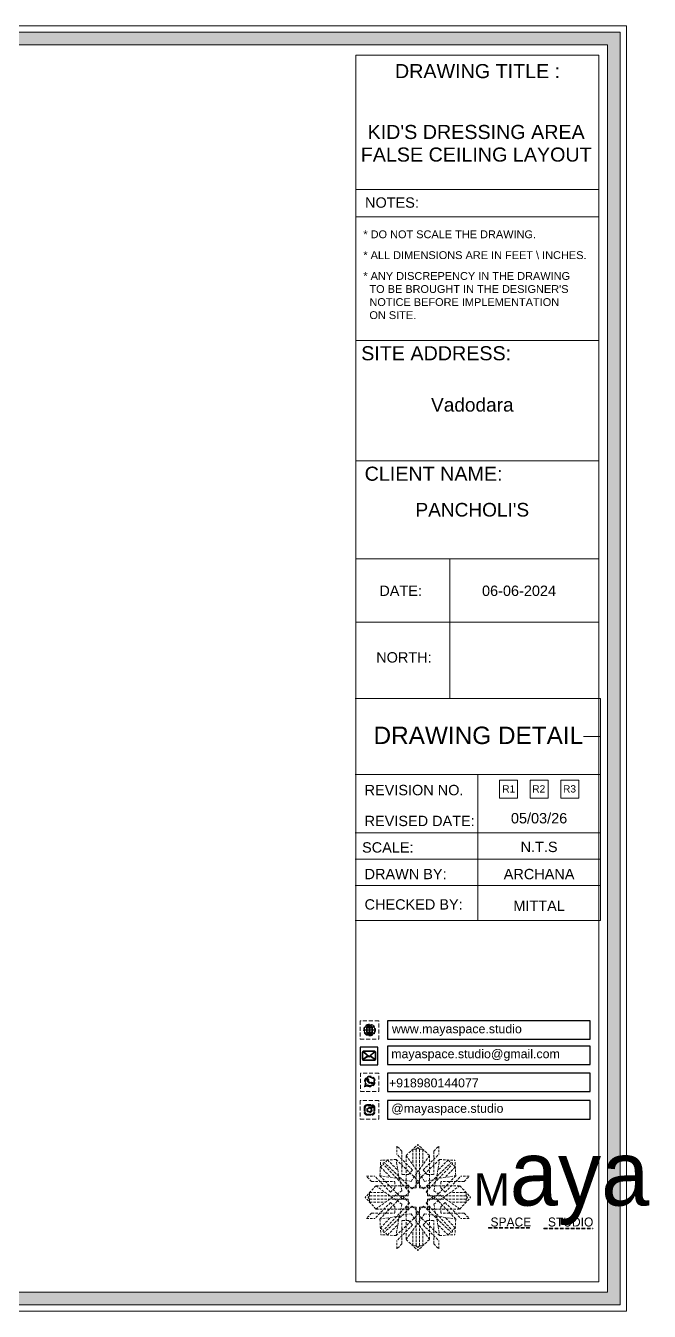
# Model space of a CAD drawing. Header units: millimetres. Extents: x 56222 to 3066687, y -650199 to -121287.
# Drawn here: x 136974.6 to 137048, y -183216.9 to -183065.6 of the extents above; entities that cross this region are included whole.
import ezdxf
from ezdxf.enums import TextEntityAlignment as Align

# ---------------------------------------------------------------- set-up
doc = ezdxf.new("R2010")
doc.units = ezdxf.units.MM
doc.header["$MEASUREMENT"] = 0
doc.linetypes.add('DASHEDX2', pattern=[1.5, 1, -0.5])
doc.layers.add('Dimension', color=10, linetype='DASHEDX2', lineweight=20)
doc.layers.add('NAME PLATE', color=7, linetype='Continuous', lineweight=25)
doc.styles.add('Arial', font='arial.ttf')
doc.styles.get("Standard").update_dxf_attribs({"font": 'arial.ttf', "height": 6})

# ---------------------------------------------------------------- blocks, each defined once
blk = doc.blocks.new('FSFSF')
at = {"color": 42, "lineweight": 5, "true_color": 0xe0ac11}
for p, q in [((28600.03, 143.51), (28600.03, 140.16)), ((28602.15, 141.41), (28600.03, 143.51)), ((28602.15, 141.41), (28602.15, 131.95)), ((28603.86, 139.69), (28608.58, 144.08)), ((28607.9, 142.22), (28606.58, 142.22)), ((28606.58, 142.22), (28606.58, 135.84)), ((28607.9, 142.22), (28608.58, 142.85)), ((28607.9, 142.22), (28607.9, 126.58)), ((28613.31, 139.69), (28608.58, 144.08)), ((28609.27, 142.22), (28608.59, 142.85)), ((28609.27, 142.22), (28609.27, 126.58)), ((28609.27, 142.22), (28610.59, 142.22)), ((28610.59, 142.22), (28610.59, 135.84)), ((28615.02, 141.41), (28617.14, 143.51)), ((28615.02, 141.41), (28615.02, 131.95)), ((28617.14, 143.51), (28617.14, 140.16)), ((28593.19, 131.45), (28593.54, 137.71)), ((28593.39, 135), (28594.56, 136.12)), ((28599.8, 138.06), (28593.54, 137.71)), ((28595.12, 136.69), (28594.53, 136.69)), ((28594.56, 136.12), (28594.56, 136.71)), ((28605.17, 124.98), (28594.56, 136.12)), ((28596.24, 137.86), (28595.12, 136.69)), ((28606.27, 126.08), (28595.12, 136.69)), ((28596.24, 137.86), (28600.47, 133.65)), ((28601.03, 130), (28599.8, 138.06)), ((28599.8, 138.05), (28608.58, 129.56)), ((28606.47, 133.76), (28600.03, 140.16)), ((28603.86, 126.58), (28603.86, 139.69)), ((28603.86, 139.69), (28608.58, 133.02)), ((28613.31, 139.69), (28608.59, 133.02)), ((28617.37, 138.05), (28608.59, 129.56)), ((28610.7, 133.76), (28617.14, 140.16)), ((28610.9, 126.08), (28622.05, 136.69)), ((28612.02, 124.98), (28622.62, 136.12)), ((28613.31, 126.58), (28613.31, 139.69)), ((28616.14, 130), (28617.37, 138.06)), ((28620.93, 137.86), (28616.7, 133.65)), ((28617.37, 138.06), (28623.63, 137.71)), ((28620.93, 137.86), (28622.05, 136.69)), ((28622.05, 136.69), (28622.64, 136.69)), ((28622.62, 136.12), (28622.62, 136.71)), ((28623.8, 135), (28622.62, 136.12)), ((28624, 131.45), (28623.65, 137.71)), ((28587.73, 131.22), (28591.08, 131.22)), ((28589.84, 129.1), (28587.73, 131.22)), ((28597.49, 124.78), (28591.08, 131.22)), ((28593.19, 131.45), (28601.69, 122.67)), ((28601.25, 130.22), (28593.19, 131.45)), ((28593.39, 135), (28597.6, 130.78)), ((28604.75, 131.95), (28602.15, 131.95)), ((28606.47, 133.76), (28604.75, 131.95)), ((28605.86, 129.18), (28608.58, 133.02)), ((28611.31, 129.18), (28608.59, 133.02)), ((28610.7, 133.76), (28612.42, 131.95)), ((28612.42, 131.95), (28615.02, 131.95)), ((28623.99, 131.45), (28615.5, 122.67)), ((28615.94, 130.22), (28624, 131.45)), ((28623.8, 135), (28619.59, 130.78)), ((28619.7, 124.78), (28626.1, 131.22)), ((28629.45, 131.22), (28626.1, 131.22)), ((28627.34, 129.1), (28629.45, 131.22)), ((28591.56, 127.39), (28587.17, 122.66)), ((28589.84, 129.1), (28599.29, 129.1)), ((28604.66, 127.39), (28591.56, 127.39)), ((28591.56, 127.39), (28598.23, 122.67)), ((28597.49, 124.78), (28599.29, 126.5)), ((28602.07, 125.39), (28598.23, 122.67)), ((28599.29, 126.5), (28599.29, 129.1)), ((28605.86, 129.18), (28601.03, 130)), ((28602.07, 125.39), (28601.25, 130.22)), ((28603.68, 126.54), (28603.68, 127.39)), ((28604.66, 126.54), (28603.68, 126.54)), ((28604.71, 127.57), (28603.86, 127.57)), ((28607.9, 126.58), (28603.86, 126.58)), ((28604.66, 123.35), (28604.66, 127.39)), ((28604.7, 126.58), (28604.71, 127.57)), ((28606.27, 126.08), (28608.58, 128.27)), ((28607.9, 128.92), (28608.58, 129.56)), ((28607.9, 128.92), (28608.58, 128.27)), ((28609.27, 128.92), (28608.59, 129.56)), ((28609.27, 128.92), (28608.59, 128.27)), ((28610.9, 126.08), (28608.59, 128.27)), ((28609.27, 126.58), (28613.31, 126.58)), ((28611.31, 129.18), (28616.14, 130)), ((28612.46, 126.58), (28612.46, 127.57)), ((28612.46, 127.57), (28613.31, 127.57)), ((28612.52, 123.35), (28612.52, 127.39)), ((28612.52, 127.39), (28625.63, 127.39)), ((28612.52, 126.54), (28613.51, 126.54)), ((28613.51, 126.54), (28613.51, 127.39)), ((28615.12, 125.39), (28615.94, 130.22)), ((28615.12, 125.39), (28618.96, 122.67)), ((28627.34, 129.1), (28617.89, 129.1)), ((28617.89, 126.5), (28617.89, 129.1)), ((28619.7, 124.78), (28617.89, 126.5)), ((28625.63, 127.39), (28618.96, 122.67)), ((28625.63, 127.39), (28630.02, 122.66)), ((28591.56, 117.94), (28587.17, 122.66)), ((28589.03, 123.35), (28588.4, 122.67)), ((28589.03, 121.98), (28588.4, 122.65)), ((28589.03, 123.35), (28589.03, 124.67)), ((28589.03, 124.67), (28595.4, 124.67)), ((28589.03, 123.35), (28604.66, 123.35)), ((28589.03, 121.98), (28604.66, 121.98)), ((28589.03, 121.98), (28589.03, 120.66)), ((28589.03, 120.66), (28595.4, 120.66)), ((28597.49, 120.54), (28591.08, 114.11)), ((28591.56, 117.94), (28598.23, 122.65)), ((28593.19, 113.88), (28601.69, 122.65)), ((28605.17, 120.35), (28594.56, 109.2)), ((28597.49, 120.54), (28599.29, 118.83)), ((28602.07, 119.94), (28598.23, 122.65)), ((28602.33, 123.35), (28601.69, 122.67)), ((28602.33, 121.98), (28601.69, 122.65)), ((28602.33, 123.35), (28602.97, 122.67)), ((28602.33, 121.98), (28602.97, 122.65)), ((28605.17, 124.98), (28602.97, 122.67)), ((28605.17, 120.35), (28602.97, 122.65)), ((28604.66, 121.98), (28604.66, 117.94)), ((28612.02, 124.98), (28614.21, 122.67)), ((28612.02, 120.35), (28614.21, 122.65)), ((28612.02, 120.35), (28622.62, 109.2)), ((28628.16, 123.35), (28612.52, 123.35)), ((28612.52, 121.98), (28612.52, 117.94)), ((28628.16, 121.98), (28612.52, 121.98)), ((28614.85, 123.35), (28614.21, 122.67)), ((28614.85, 121.98), (28614.21, 122.65)), ((28614.85, 123.35), (28615.5, 122.67)), ((28614.85, 121.98), (28615.5, 122.65)), ((28615.12, 119.94), (28618.96, 122.65)), ((28623.99, 113.88), (28615.5, 122.65)), ((28619.7, 120.54), (28617.89, 118.83)), ((28625.63, 117.94), (28618.96, 122.65)), ((28619.7, 120.54), (28626.1, 114.11)), ((28628.16, 124.67), (28621.78, 124.67)), ((28628.16, 120.66), (28621.78, 120.66)), ((28625.63, 117.94), (28630.02, 122.66)), ((28628.16, 123.35), (28628.16, 124.67)), ((28628.16, 123.35), (28628.78, 122.67)), ((28628.16, 121.98), (28628.78, 122.65)), ((28628.16, 121.98), (28628.16, 120.66)), ((28589.84, 116.23), (28587.73, 114.11)), ((28589.84, 116.23), (28599.29, 116.23)), ((28604.66, 117.94), (28591.56, 117.94)), ((28601.25, 115.1), (28593.19, 113.87)), ((28606.27, 119.15), (28595.12, 108.54)), ((28599.29, 118.83), (28599.29, 116.23)), ((28599.8, 107.17), (28608.58, 115.67)), ((28601.03, 115.23), (28599.8, 107.17)), ((28605.86, 116.05), (28601.03, 115.23)), ((28602.07, 119.94), (28601.25, 115.1)), ((28604.66, 118.78), (28603.68, 118.78)), ((28603.68, 118.78), (28603.68, 117.94)), ((28607.9, 118.65), (28603.86, 118.65)), ((28603.86, 118.65), (28603.86, 105.54)), ((28604.71, 117.66), (28603.86, 117.66)), ((28604.7, 118.65), (28604.71, 117.66)), ((28605.86, 116.05), (28608.58, 112.21)), ((28606.27, 119.15), (28608.58, 116.96)), ((28607.9, 103.01), (28607.9, 118.65)), ((28607.9, 116.31), (28608.58, 116.96)), ((28607.9, 116.31), (28608.58, 115.67)), ((28610.9, 119.15), (28608.59, 116.96)), ((28609.27, 116.31), (28608.59, 116.96)), ((28609.27, 116.31), (28608.59, 115.67)), ((28611.31, 116.05), (28608.59, 112.21)), ((28617.37, 107.17), (28608.59, 115.67)), ((28609.27, 118.65), (28613.31, 118.65)), ((28609.27, 103.01), (28609.27, 118.65)), ((28610.9, 119.15), (28622.05, 108.54)), ((28611.31, 116.05), (28616.14, 115.23)), ((28612.46, 118.65), (28612.46, 117.66)), ((28612.46, 117.66), (28613.31, 117.66)), ((28612.52, 118.78), (28613.51, 118.78)), ((28612.52, 117.94), (28625.63, 117.94)), ((28613.31, 118.65), (28613.31, 105.54)), ((28613.51, 118.78), (28613.51, 117.94)), ((28615.12, 119.94), (28615.94, 115.1)), ((28615.94, 115.1), (28624, 113.87)), ((28616.14, 115.23), (28617.37, 107.17)), ((28617.89, 118.83), (28617.89, 116.23)), ((28627.34, 116.23), (28617.89, 116.23)), ((28627.34, 116.23), (28629.45, 114.11)), ((28587.73, 114.11), (28591.08, 114.11)), ((28593.19, 113.87), (28593.54, 107.62)), ((28593.39, 110.32), (28597.6, 114.55)), ((28593.39, 110.32), (28594.56, 109.2)), ((28596.24, 107.37), (28600.47, 111.58)), ((28606.47, 111.47), (28600.03, 105.07)), ((28602.15, 103.82), (28602.15, 113.27)), ((28604.75, 113.27), (28602.15, 113.27)), ((28603.86, 105.54), (28608.58, 112.21)), ((28606.47, 111.47), (28604.75, 113.27)), ((28613.31, 105.54), (28608.59, 112.21)), ((28610.7, 111.47), (28612.42, 113.27)), ((28610.7, 111.47), (28617.14, 105.07)), ((28612.42, 113.27), (28615.02, 113.27)), ((28615.02, 103.82), (28615.02, 113.27)), ((28620.93, 107.37), (28616.7, 111.58)), ((28623.8, 110.32), (28619.59, 114.55)), ((28623.8, 110.32), (28622.62, 109.2)), ((28624, 113.87), (28623.65, 107.62)), ((28629.45, 114.11), (28626.1, 114.11)), ((28599.8, 107.17), (28593.54, 107.52)), ((28595.12, 108.54), (28594.53, 108.54)), ((28594.56, 109.2), (28594.56, 108.61)), ((28596.24, 107.37), (28595.12, 108.54)), ((28600.03, 101.71), (28600.03, 105.07)), ((28603.86, 105.54), (28608.58, 101.15)), ((28606.58, 103.01), (28606.58, 109.38)), ((28613.31, 105.54), (28608.58, 101.15)), ((28610.59, 103.01), (28610.59, 109.38)), ((28617.14, 101.71), (28617.14, 105.07)), ((28617.37, 107.17), (28623.63, 107.52)), ((28620.93, 107.37), (28622.05, 108.54)), ((28622.05, 108.54), (28622.64, 108.54)), ((28622.62, 109.2), (28622.62, 108.61)), ((28602.15, 103.82), (28600.03, 101.71)), ((28607.9, 103.01), (28606.58, 103.01)), ((28607.9, 103.01), (28608.58, 102.38)), ((28609.27, 103.01), (28608.59, 102.38)), ((28609.27, 103.01), (28610.59, 103.01)), ((28615.02, 103.82), (28617.14, 101.71))]:
    blk.add_line(p, q, dxfattribs=at)
blk = doc.blocks.new('hgwg')
at = {"layer": 'Dimension', "true_color": 0xd39e00}
h = blk.add_hatch(color=42, dxfattribs=at)
h.dxf.hatch_style = 1
h.paths.add_polyline_path([(27505.71, 45.05), (27494.27, 45.05), (27494.27, 44.9), (27505.71, 44.9)])
h = blk.add_hatch(color=42, dxfattribs=at)
h.dxf.hatch_style = 1
h.paths.add_polyline_path([(27523.3, 44.9), (27509.68, 44.9), (27509.68, 44.75), (27523.3, 44.75)])
at = {"layer": 'Dimension', "color": 42, "true_color": 0xd39e00}
for p, q in [((27494.27, 45.05), (27505.71, 45.05)), ((27494.27, 44.9), (27494.27, 45.05)), ((27494.27, 44.9), (27505.71, 44.9)), ((27505.71, 45.05), (27505.71, 44.9)), ((27509.68, 44.9), (27523.3, 44.9)), ((27509.68, 44.9), (27509.68, 44.75)), ((27509.68, 44.75), (27523.3, 44.75)), ((27523.3, 44.75), (27523.3, 44.9))]:
    blk.add_line(p, q, dxfattribs=at)
at = {"layer": 'Dimension', "color": 42, "true_color": 0xd39e00, "attachment_point": 1}
for s, width, insert, char_height in [('{\\fCinzel|b0|i0|c0|p2;\\H1.5x;M\\fAmsterdam One|b0|i0|c0|p2;\\H2x;aya}', 85.3277, (27490.17, 69.17), 6), ('{\\fCinzel|b0|i0|c0|p0;SPACE     STUDIO}', 66.129, (27494.83, 47.86), 2.5)]:
    blk.add_mtext_dynamic_manual_height_columns(s, width=width, gutter_width=30, heights=[0], dxfattribs=dict(at, insert=insert, char_height=char_height))
blk = doc.blocks.new('QEGW4TG')
at = {"layer": 'Dimension', "true_color": 0x000000}
h = blk.add_hatch(color=18, dxfattribs=at)
h.dxf.hatch_style = 1
h.paths.add_polyline_path([(2.69, 1.93, 0.170513), (2.95, 1.97, 0.190337), (3.11, 2.18, 0.316231), (3.07, 2.28), (2.79, 2.37, 0.273721), (2.69, 2.34, 0.040749), (2.63, 2.27, -0.441282), (2.53, 2.25, -0.11828), (2.06, 2.64, -0.441282), (2.07, 2.74, 0.040749), (2.13, 2.81, 0.290083), (2.14, 2.92), (2.01, 3.18, 0.316231), (1.91, 3.2, 0.190337), (1.73, 3, 0.170513), (1.72, 2.74, 0.252784)], flags=0)
h.paths.add_polyline_path([(1.19, 1.98), (1.03, 1.3, 0.550912), (1.11, 1.23), (1.75, 1.39, 6.344125)])
h.paths.add_polyline_path([(1.81, 1.7), (1.4, 1.6), (1.5, 2.03, -9.071339)], flags=16)
h.paths.add_polyline_path([(3.11, 2.16, -0.17811), (2.95, 1.97, -0.170513), (2.69, 1.93, -0.252784), (1.72, 2.74, -0.170513), (1.73, 3, -0.17811), (1.89, 3.19, -0.370089), (2.01, 3.18), (2.14, 2.92, -0.307185), (2.13, 2.8, -0.041087), (2.06, 2.73, 0.321676), (2.05, 2.65, 0.126524), (2.55, 2.24, 0.312216), (2.62, 2.26, -0.041087), (2.68, 2.34, -0.290673), (2.79, 2.37), (3.07, 2.28, -0.370089)], flags=0)
h = blk.add_hatch(color=18, dxfattribs=at)
h.dxf.hatch_style = 1
h.paths.add_polyline_path([(2.79, 2.37, 0.273721), (2.69, 2.34, 0.040749), (2.63, 2.27, -0.441282), (2.53, 2.25, -0.11828), (2.06, 2.64, -0.441282), (2.07, 2.74, 0.040749), (2.13, 2.81, 0.290083), (2.14, 2.92), (2.01, 3.18, 0.316231), (1.91, 3.2, 0.190337), (1.73, 3, 0.170513), (1.72, 2.74, 0.252784), (2.69, 1.93, 0.170513), (2.95, 1.97, 0.190337), (3.11, 2.18, 0.316231), (3.07, 2.28)])
for p, q in [((1.19, 1.98), (1.03, 1.3)), ((1.1, 1.23), (1.75, 1.39)), ((1.5, 2.03), (1.4, 1.6)), ((1.4, 1.6), (1.81, 1.7)), ((2.01, 3.18), (2.14, 2.92)), ((3.07, 2.28), (2.8, 2.36))]:
    blk.add_line(p, q)
blk.add_lwpolyline([(0, 0), (4.68, 0), (4.68, 4.68), (0, 4.68)], close=True)
for centre, radius, start, end in [((2.39, 2.56), 1.34, 241.4727, 205.6422), ((2.39, 2.56), 1.04, 235.9962, 210.8333), ((1.09, 1.29), 0.0598, 164.8483, 282.1458), ((2.09, 2.87), 0.39, 159.7007, 198.4072), ((2.96, 3.23), 1.33, 201.4218, 258.1669), ((2.07, 2.87), 0.364, 118.9685, 159.3648), ((1.94, 3.12), 0.0896, 41.8985, 123.1344), ((2.11, 2.68), 0.066, 135.9932, 224.8892), ((1.67, 3.16), 0.586, 312.4617, 321.8728), ((3.12, 3.42), 1.31, 216.5455, 243.5279), ((2.05, 2.87), 0.104, 320.3924, 28.6971), ((2.57, 2.3), 0.066, 234.2482, 323.1441), ((3.11, 1.94), 0.586, 137.2645, 146.6756), ((2.76, 2.27), 0.104, 70.4402, 138.745), ((2.75, 2.31), 0.39, 260.7301, 299.4366), ((2.76, 2.29), 0.364, 299.7725, 340.1688), ((3.03, 2.2), 0.0896, 336.0029, 57.2388)]:
    blk.add_arc(centre, radius, start, end)
blk = doc.blocks.new('ASGERG')
at = {"layer": 'Dimension', "true_color": 0x000000}
h = blk.add_hatch(color=18, dxfattribs=at)
h.dxf.hatch_style = 1
h.paths.add_polyline_path([(0.99, 1.7, 0.353872), (1.69, 1.03), (2.96, 1.03, 0.353872), (3.66, 1.7), (3.66, 2.99, 0.353872), (2.96, 3.67), (1.69, 3.67, 0.353872), (0.99, 2.99)])
h.paths.add_polyline_path([(1.27, 2.97, -0.353872), (1.72, 3.4), (2.94, 3.4, -0.353872), (3.38, 2.97), (3.38, 1.72, -0.353872), (2.94, 1.3), (1.72, 1.3, -0.353872), (1.27, 1.72)], flags=16)
h.paths.add_polyline_path([(3.02, 2.35, -1), (1.64, 2.35, -1)], flags=0)
h.paths.add_polyline_path([(2.74, 2.35, -1), (1.92, 2.35, -1)], flags=0)
h.paths.add_polyline_path([(2.86, 3.02, -1), (3.19, 3.02, -1)], flags=0)
h.paths.add_polyline_path([(1.64, 2.35, 1), (3.02, 2.35, 1)], flags=0)
h = blk.add_hatch(color=18, dxfattribs=at)
h.dxf.hatch_style = 1
h.paths.add_polyline_path([(1.64, 2.35, 1), (3.02, 2.35, 1)])
h.paths.add_polyline_path([(2.74, 2.35, -1), (1.92, 2.35, -1)], flags=16)
h = blk.add_hatch(color=18, dxfattribs=at)
h.dxf.hatch_style = 1
h.paths.add_polyline_path([(3.19, 3.02, 1), (2.86, 3.02, 1)])
for p, q in [((1.69, 3.67), (2.96, 3.67)), ((2.94, 3.4), (1.72, 3.4)), ((0.99, 2.99), (0.99, 1.7)), ((1.27, 2.97), (1.27, 1.72)), ((1.69, 1.03), (2.96, 1.03)), ((2.94, 1.3), (1.72, 1.3)), ((3.38, 2.97), (3.38, 1.72)), ((3.66, 2.99), (3.66, 1.7))]:
    blk.add_line(p, q)
blk.add_lwpolyline([(0, 0), (4.68, 0), (4.68, 4.68), (0, 4.68)], close=True)
for centre, radius in [((2.33, 2.35), 0.694), ((2.33, 2.35), 0.414), ((3.02, 3.02), 0.168)]:
    blk.add_circle(centre, radius)
for centre, radius, start, end in [((1.76, 2.89), 0.778, 94.8631, 172.8127), ((1.76, 2.91), 0.491, 94.8631, 172.8127), ((2.9, 2.91), 0.491, 7.1873, 85.1369), ((2.89, 2.89), 0.778, 7.1873, 85.1369), ((1.76, 1.8), 0.778, 187.1873, 265.1369), ((1.76, 1.78), 0.491, 187.1873, 265.1369), ((2.9, 1.78), 0.491, 274.8631, 352.8127), ((2.89, 1.8), 0.778, 274.8631, 352.8127)]:
    blk.add_arc(centre, radius, start, end)
blk = doc.blocks.new('DTGWEGEARG')
at = {"layer": 'Dimension', "true_color": 0x000000}
h = blk.add_hatch(color=18, dxfattribs=at)
h.dxf.hatch_style = 1
h.paths.add_polyline_path([(3.83, 2.34, 1), (0.85, 2.34, 1)])
h.paths.add_polyline_path([(2.51, 1.01, 0.105795), (2.96, 1.58, -0.055205), (3.3, 1.41, -0.169822)], flags=16)
h.paths.add_polyline_path([(2.41, 1.12), (2.41, 1.69, -0.058279), (2.81, 1.63, -0.103353)], flags=16)
h.paths.add_polyline_path([(2.26, 1.13, -0.101741), (1.87, 1.63, -0.057171), (2.26, 1.69)], flags=16)
h.paths.add_polyline_path([(2.17, 1.01, -0.169822), (1.38, 1.41, -0.055205), (1.72, 1.58, 0.105795)], flags=16)
h.paths.add_polyline_path([(3.02, 1.72, 0.081336), (3.13, 2.27), (3.68, 2.27, -0.152069), (3.4, 1.52, 0.05687)], flags=16)
h.paths.add_polyline_path([(2.87, 1.77, 0.061945), (2.41, 1.84), (2.41, 2.27), (2.98, 2.27, -0.081344)], flags=16)
h.paths.add_polyline_path([(2.26, 1.84, 0.060923), (1.8, 1.77, -0.081344), (1.7, 2.27), (2.26, 2.27)], flags=16)
h.paths.add_polyline_path([(1.66, 1.72, 0.05687), (1.28, 1.52, -0.152069), (1, 2.27), (1.55, 2.27, 0.081336)], flags=16)
h.paths.add_polyline_path([(2.41, 2.42), (2.41, 2.83, 0.061945), (2.87, 2.91, -0.080009), (2.98, 2.42)], flags=16)
h.paths.add_polyline_path([(3.13, 2.42, 0.080116), (3.02, 2.96, 0.05687), (3.4, 3.16, 0.028258), (3.3, 3.27, -0.055205), (2.96, 3.1, 0.105795), (2.51, 3.67, -0.36029), (3.68, 2.42)], flags=16)
h.paths.add_polyline_path([(2.26, 2.42), (1.7, 2.42, -0.080009), (1.8, 2.91, 0.060923), (2.26, 2.84)], flags=16)
h.paths.add_polyline_path([(1.55, 2.42), (1, 2.42, -0.150466), (1.28, 3.16, 0.05687), (1.66, 2.96, 0.080116)], flags=16)
h.paths.add_polyline_path([(2.41, 2.98), (2.41, 3.56, -0.103353), (2.81, 3.05, -0.058279)], flags=16)
h.paths.add_polyline_path([(2.26, 2.99, -0.057171), (1.87, 3.05, -0.101741), (2.26, 3.55)], flags=16)
h.paths.add_polyline_path([(1.72, 3.1, -0.055205), (1.38, 3.27, -0.169822), (2.17, 3.67, 0.105795)], flags=16)
blk.add_lwpolyline([(0, 0), (4.68, 0), (4.68, 4.68), (0, 4.68)], close=True)
at = {"layer": 'Dimension', "color": 18, "true_color": 0x000000}
for p, q in [((2.26, 3.55), (2.26, 2.99)), ((2.41, 3.56), (2.41, 2.98)), ((1, 2.42), (1.55, 2.42)), ((1, 2.27), (1.55, 2.27)), ((1.7, 2.42), (2.26, 2.42)), ((1.7, 2.27), (2.26, 2.27)), ((2.26, 2.84), (2.26, 2.42)), ((2.26, 2.27), (2.26, 1.84)), ((2.26, 1.69), (2.26, 1.13)), ((2.41, 2.83), (2.41, 2.42)), ((2.41, 2.42), (2.98, 2.42)), ((2.41, 2.27), (2.98, 2.27)), ((2.41, 2.27), (2.41, 1.84)), ((2.41, 1.69), (2.41, 1.12)), ((3.13, 2.42), (3.68, 2.42)), ((3.13, 2.27), (3.68, 2.27))]:
    blk.add_line(p, q, dxfattribs=at)
blk.add_circle((2.34, 2.34), 1.49, dxfattribs=at)
for centre, radius, start, end in [((2.34, 2.34), 1.34, 97.3549, 135.9073), ((2.34, 4.74), 1.75, 236.7417, 249.3811), ((3.28, 2.34), 1.73, 129.9301, 154.0867), ((3.28, 2.34), 1.58, 130.1073, 153.3446), ((1.4, 2.34), 1.58, 26.6554, 50.2584), ((2.34, 2.34), 1.34, 3.3907, 82.6451), ((1.4, 2.34), 1.73, 25.9133, 50.0699), ((2.34, 4.74), 1.75, 290.6189, 303.2583), ((2.34, 2.34), 1.34, 142.3819, 176.6093), ((2.34, 2.34), 1.34, 183.0315, 217.6181), ((2.34, 4.74), 1.9, 236.1399, 249.1595), ((2.34, -0.06), 1.9, 110.8405, 123.8601), ((2.34, -0.06), 1.75, 110.6189, 123.2583), ((2.34, 2.34), 1.34, 224.0927, 262.6451), ((3.28, 2.34), 1.73, 159.0567, 177.3789), ((3.28, 2.34), 1.73, 182.3435, 200.9433), ((3.28, 2.34), 1.58, 158.8325, 177.1302), ((3.28, 2.34), 1.58, 182.5658, 201.1675), ((3.28, 2.34), 1.73, 205.9133, 230.0699), ((2.34, 4.74), 1.9, 253.6799, 267.6253), ((2.34, -0.06), 1.9, 92.3747, 106.3201), ((2.34, 4.74), 1.75, 254.3336, 267.422), ((2.34, -0.06), 1.75, 92.578, 105.6664), ((3.28, 2.34), 1.58, 206.6554, 229.8927), ((2.34, 4.74), 1.75, 272.3248, 285.6664), ((2.34, 4.74), 1.9, 272.1415, 286.3201), ((2.34, -0.06), 1.9, 73.6799, 87.8585), ((2.34, -0.06), 1.75, 74.3336, 87.6752), ((1.4, 2.34), 1.58, 309.7416, 333.3446), ((1.4, 2.34), 1.73, 309.9301, 334.0867), ((2.34, 2.34), 1.34, 277.3549, 315.9073), ((1.4, 2.34), 1.58, 2.8698, 21.1675), ((1.4, 2.34), 1.58, 338.8325, 357.4342), ((2.34, -0.06), 1.75, 56.7417, 69.3811), ((2.34, 4.74), 1.9, 290.8405, 303.8601), ((1.4, 2.34), 1.73, 2.6211, 20.9433), ((1.4, 2.34), 1.73, 339.0567, 357.6565), ((2.34, -0.06), 1.9, 56.1399, 69.1595), ((2.34, 2.34), 1.34, 322.3819, 356.9685)]:
    blk.add_arc(centre, radius, start, end, dxfattribs=at)

msp = doc.modelspace()

# ---------------------------------------------------------------- hatches: boundary and pattern name
at = {"layer": 'Dimension', "linetype": 'Continuous', "true_color": 0xd39e00}
h = msp.add_hatch(color=42, dxfattribs=at)
h.paths.add_polyline_path([(136831.779, -183066.385), (136831.779, -183216.166), (137044.573, -183216.166), (137044.573, -183066.385)])
h.paths.add_polyline_path([(136833.273, -183067.879), (137043.08, -183067.879), (137043.08, -183214.673), (136833.273, -183214.673)], flags=16)
at = {"layer": 'Dimension', "true_color": 0x000000}
h = msp.add_hatch(color=18, dxfattribs=at)
h.dxf.hatch_style = 1
h.paths.add_polyline_path([(137015.647, -183187.392, 0.4142136), (137015.806, -183187.233), (137015.806, -183186.44, 0.4142136), (137015.647, -183186.282), (137014.388, -183186.282, 0.4142136), (137014.229, -183186.44), (137014.229, -183187.233, 0.4142136), (137014.388, -183187.392)])
h.paths.add_polyline_path([(137015.134, -183186.914), (137015.717, -183187.303, -0.1989124), (137015.647, -183187.332), (137014.388, -183187.332, -0.1989124), (137014.317, -183187.303), (137014.9, -183186.914), (137015.017, -183187.024)], flags=16)
h.paths.add_polyline_path([(137015.017, -183186.942), (137014.376, -183186.342, -0.0287833), (137014.388, -183186.341), (137015.647, -183186.341, -0.0287833), (137015.659, -183186.342)], flags=16)
h.paths.add_polyline_path([(137015.179, -183186.872), (137015.716, -183186.369, -0.2024819), (137015.746, -183186.44), (137015.746, -183187.233, -0.043076), (137015.745, -183187.25)], flags=16)
h.paths.add_polyline_path([(137014.856, -183186.872), (137014.29, -183187.25, -0.043076), (137014.288, -183187.233), (137014.288, -183186.44, -0.2024819), (137014.318, -183186.369)], flags=16)

# ---------------------------------------------------------------- linework, layer by layer
at = {"color": 18, "true_color": 0x000000}
for points in [[(137017.178, -183184.908), (137041.021, -183184.908), (137041.021, -183182.729), (137017.178, -183182.729)], [(137017.178, -183187.883), (137041.021, -183187.883), (137041.021, -183185.703), (137017.178, -183185.703)], [(137017.189, -183191.055), (137041.021, -183191.055), (137041.021, -183188.876), (137017.189, -183188.876)], [(137017.178, -183194.304), (137041.021, -183194.304), (137041.021, -183192.125), (137017.178, -183192.125)]]:
    msp.add_lwpolyline(points, close=True, dxfattribs=at)
msp.add_lwpolyline([(137013.98, -183187.899), (137016.052, -183187.899), (137016.052, -183185.827), (137013.98, -183185.827)], close=True)
at = {"layer": 'Dimension', "color": 42, "linetype": 'Continuous', "true_color": 0xd39e00}
for p, q in [((137042.069, -183084.907), (137013.476, -183084.907)), ((137042.069, -183088.129), (137013.476, -183088.129)), ((137042.069, -183102.661), (137013.476, -183102.661)), ((137042.069, -183116.834), (137013.476, -183116.834)), ((137042.069, -183128.382), (137013.476, -183128.382)), ((137024.539, -183128.382), (137024.539, -183144.797)), ((137042.069, -183135.812), (137013.476, -183135.812)), ((137042.242, -183144.797), (137013.387, -183144.797)), ((137042.242, -183144.797), (137042.242, -183170.932)), ((137040.252, -183149.278), (137042.242, -183149.278)), ((137013.387, -183153.758), (137042.242, -183153.758)), ((137027.815, -183170.932), (137027.815, -183153.758)), ((137042.242, -183160.628), (137013.387, -183160.628)), ((137042.242, -183163.722), (137013.387, -183163.722)), ((137042.242, -183166.815), (137013.387, -183166.815)), ((137013.387, -183170.932), (137042.242, -183170.932))]:
    msp.add_line(p, q, dxfattribs=at)
at = {"layer": 'Dimension', "color": 18, "linetype": 'Continuous', "true_color": 0x000000}
for p, q in [((137014.229, -183186.44), (137014.229, -183187.233)), ((137014.288, -183186.44), (137014.288, -183187.233)), ((137014.318, -183186.369), (137014.856, -183186.872)), ((137014.376, -183186.342), (137015.017, -183186.942)), ((137014.388, -183186.282), (137015.647, -183186.282)), ((137014.388, -183186.341), (137015.647, -183186.341)), ((137015.017, -183186.942), (137015.659, -183186.342)), ((137015.179, -183186.872), (137015.716, -183186.369)), ((137015.746, -183186.44), (137015.746, -183187.233)), ((137015.806, -183186.44), (137015.806, -183187.233)), ((137014.29, -183187.25), (137014.856, -183186.872)), ((137014.317, -183187.303), (137014.9, -183186.914)), ((137014.388, -183187.332), (137015.647, -183187.332)), ((137014.388, -183187.392), (137015.647, -183187.392)), ((137014.9, -183186.914), (137015.017, -183187.024)), ((137015.017, -183187.024), (137015.134, -183186.914)), ((137015.717, -183187.303), (137015.134, -183186.914)), ((137015.745, -183187.25), (137015.179, -183186.872))]:
    msp.add_line(p, q, dxfattribs=at)
at = {"layer": 'Dimension', "color": 42, "linetype": 'Continuous', "true_color": 0xd39e00}
for points in [[(136831.032, -183065.639), (137045.32, -183065.639), (137045.32, -183216.913), (136831.032, -183216.913)], [(136831.779, -183066.385), (137044.573, -183066.385), (137044.573, -183216.166), (136831.779, -183216.166)], [(136833.273, -183067.879), (137043.08, -183067.879), (137043.08, -183214.673), (136833.273, -183214.673)], [(137030.369, -183154.422), (137032.474, -183154.422), (137032.474, -183156.528), (137030.369, -183156.528)], [(137033.976, -183154.422), (137036.081, -183154.422), (137036.081, -183156.528), (137033.976, -183156.528)], [(137037.582, -183154.422), (137039.688, -183154.422), (137039.688, -183156.528), (137037.582, -183156.528)]]:
    msp.add_lwpolyline(points, close=True, dxfattribs=at)
at = {"layer": 'Dimension', "color": 42, "linetype": 'ByBlock', "true_color": 0xd39e00}
msp.add_lwpolyline([(137013.476, -183213.444), (137013.476, -183069.108), (137042.069, -183069.108), (137042.069, -183213.444)], close=True, dxfattribs=at)
at = {"layer": 'Dimension', "color": 18, "true_color": 0x000000}
for centre, radius, start, end in [((137014.388, -183186.44), 0.159, 90, 180), ((137014.388, -183186.44), 0.0991, 134.21354, 180), ((137014.388, -183186.44), 0.0991, 90, 96.59481), ((137015.647, -183186.44), 0.159, 0, 90), ((137015.647, -183186.44), 0.0991, 83.40519, 90), ((137015.647, -183186.44), 0.0991, 0, 45.78646), ((137014.388, -183187.233), 0.159, 180, 270), ((137014.388, -183187.233), 0.0991, 180, 189.86619), ((137014.388, -183187.233), 0.0991, 224.99995, 270), ((137015.647, -183187.233), 0.159, 270, 0), ((137015.647, -183187.233), 0.0991, 270, 315.00005), ((137015.647, -183187.233), 0.0991, 350.13381, 0)]:
    msp.add_arc(centre, radius, start, end, dxfattribs=at)

# ---------------------------------------------------------------- block references
at = {"layer": 'Dimension', "color": 42, "true_color": 0xd39e00}
for name, p, xscale, yscale, zscale in [('DTGWEGEARG', (137013.991, -183184.908), 0.4658530968599601, 0.4658530968599601, 0.4658530968599601), ('QEGW4TG', (137014.003, -183191.055), 0.4658530968599601, 0.4658530968599601, 0.4658530968599601), ('ASGERG', (137013.991, -183194.304), 0.4658530968599601, 0.4658530968599601, 0.4658530968599601), ('FSFSF', (128729.397, -183239.06), 0.2898208398672515, 0.2898208398672515, 0.2898208398672515), ('hgwg', (125400.442, -183226.12), 0.4229475053376619, 0.4229475053376619, 0.4229475053376619)]:
    msp.add_blockref(name, p, dxfattribs=dict(at, xscale=xscale, yscale=yscale, zscale=zscale))

# ---------------------------------------------------------------- texts
at = {"color": 18, "true_color": 0x000000, "char_height": 1.04163, "attachment_point": 1}
for s, width, gutter_width, insert in [('www.mayaspace.studio', 6.99502, 5.851, (137017.716, -183183.155)), ('mayaspace.studio@gmail.com', 4.36398, 3.65, (137017.633, -183186.093)), ('+918980144077', 17.01748, 3.65, (137017.363, -183189.52)), ('@mayaspace.studio', 4.36398, 3.65, (137017.633, -183192.514))]:
    msp.add_mtext_dynamic_manual_height_columns(s, width=width, gutter_width=gutter_width, heights=[0], dxfattribs=dict(at, insert=insert))
at = {"layer": 'NAME PLATE', "style": 'Arial'}
for s, height, p in [('DRAWING TITLE : ', 1.65882, (137028.111, -183071.809)), ("KID'S DRESSING AREA", 1.65882, (137027.622, -183078.971)), ('FALSE CEILING LAYOUT', 1.65882, (137027.629, -183081.629)), ('NOTES:', 1.2188, (137017.717, -183087.056)), ('SITE ADDRESS:', 1.65882, (137022.919, -183105.011)), ('Vadodara', 1.6036, (137027.172, -183111.048)), ('CLIENT NAME:', 1.65882, (137022.616, -183119.184)), ("PANCHOLI'S", 1.6036, (137027.172, -183123.395)), ('DATE:', 1.2188, (137018.739, -183132.74)), ('06-06-2024', 1.2188, (137032.668, -183132.74)), ('NORTH:', 1.2188, (137019.128, -183140.575)), ('DRAWING DETAIL', 2.05084, (137027.882, -183150.167)), ('REVISION NO.', 1.21883, (137020.313, -183156.187)), ('REVISED DATE: ', 1.21883, (137021.212, -183159.821)), ('SCALE:', 1.2188, (137017.227, -183162.938)), ('DRAWN BY:', 1.2188, (137019.319, -183166.07)), ('ARCHANA', 1.2188, (137035.028, -183166.075)), ('CHECKED BY:', 1.21883, (137020.266, -183169.646)), ('MITTAL', 1.2188, (137035.028, -183169.808))]:
    msp.add_text(s, height=height, dxfattribs=at).set_placement(p, align=Align.CENTER)
for s, p in [('R1', (137030.691, -183155.872)), ('R2', (137034.22, -183155.872))]:
    msp.add_text(s, height=0.8592, dxfattribs=at).set_placement(p)
at = {"layer": 'NAME PLATE', "char_height": 0.92183, "width": 35.61521, "attachment_point": 1, "style": 'Arial'}
for s, insert in [('* DO NOT SCALE THE DRAWING.', (137014.349, -183089.724)), ('* ALL DIMENSIONS ARE IN FEET \\\\ INCHES.', (137014.349, -183092.175)), ("* ANY DISCREPENCY IN THE DRAWING \\P  TO BE BROUGHT IN THE DESIGNER'S\\P  NOTICE BEFORE IMPLEMENTATION \\P  ON SITE.", (137014.349, -183094.626))]:
    msp.add_mtext(s, dxfattribs=dict(at, insert=insert))
at = {"layer": 'NAME PLATE', "lineweight": 0, "attachment_point": 2, "style": 'Arial'}
for s, insert, char_height, width in [('R3', (137038.609, -183155.009), 0.8592, 1.67697), ('05/03/26', (137035.028, -183158.284), 1.2188, 10.56254), ('N.T.S', (137035.028, -183161.658), 1.2188, 2.37882)]:
    msp.add_mtext(s, dxfattribs=dict(at, insert=insert, char_height=char_height, width=width))

doc.saveas('drawing.dxf')
